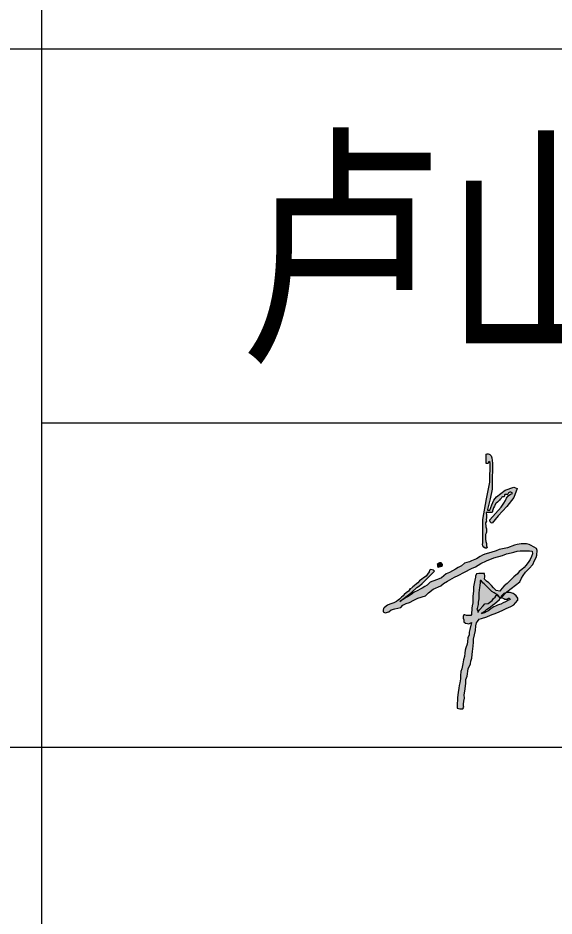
# Model space of a CAD drawing. Header units: inches. Extents: x -3733042 to -3450527, y 579159 to 997713.
# Drawn here: x -3718978.7 to -3718728.9, y 625280.7 to 625698.7 of the extents above; entities that cross this region are included whole.
import ezdxf
from ezdxf.enums import TextEntityAlignment as Align

# ---------------------------------------------------------------- set-up
doc = ezdxf.new("R2010")
doc.units = ezdxf.units.IN
doc.header["$LTSCALE"] = 1000
doc.header["$MEASUREMENT"] = 0
doc.linetypes.add('LENGSHUI', pattern=[22, 20, -1, 0, -1])
doc.layers.get('0').update_dxf_attribs({"lineweight": 18})
doc.layers.add('00签名', color=7, linetype='LENGSHUI', lineweight=18)
doc.layers.add('PUB_TITLE', color=153, linetype='Continuous', lineweight=18)
doc.styles.add('-黑体', font='', dxfattribs={"width": 0.7})
doc.styles.get('-黑体').set_extended_font_data('微软雅黑')

msp = doc.modelspace()

# ---------------------------------------------------------------- hatches: boundary and pattern name
at = {"layer": '00签名', "linetype": 'Continuous'}
h = msp.add_hatch(color=256, dxfattribs=at)
edge = h.paths.add_edge_path(flags=0)
edge.add_arc((-3718760.139488059, 625453.7943631079), 2.100660965120493, 162.8312041837216, 244.10055382520028, ccw=False)
edge.add_line((-3718762.146542033, 625454.4144524845), (-3718762.146542033, 625458.6569992915))
edge.add_line((-3718762.146542033, 625458.6569992915), (-3718762.080928451, 625461.4635496475))
edge.add_line((-3718762.080928451, 625461.4635496475), (-3718762.080928451, 625465.2493584737))
edge.add_line((-3718762.080928451, 625465.2493584737), (-3718760.448446822, 625474.8439157293))
edge.add_line((-3718760.448446822, 625474.8439157293), (-3718758.915367805, 625482.5929931705))
edge.add_line((-3718758.915367805, 625482.5929931705), (-3718758.76685323, 625491.8202222617))
edge.add_line((-3718758.76685323, 625491.8202222617), (-3718759.293726363, 625492.3468222863))
edge.add_line((-3718759.293726363, 625492.3468222863), (-3718759.688979436, 625491.2937922181))
edge.add_line((-3718759.688979436, 625491.2937922181), (-3718760.610712746, 625491.4253572337))
edge.add_line((-3718760.610712746, 625491.4253572337), (-3718760.479092686, 625495.7693824836))
edge.add_arc((-3718759.918128127, 625493.9040286527), 1.947877344952079, 4.5342284885126105, 106.73751601408259, ccw=False)
edge.add_line((-3718757.976347084, 625494.0580173949), (-3718757.581486907, 625491.5570922303))
edge.add_line((-3718757.581486907, 625491.5570922303), (-3718757.713106967, 625481.552881631))
edge.add_line((-3718757.713106967, 625481.552881631), (-3718757.713106966, 625479.4466515139))
edge.add_line((-3718757.713106966, 625479.4466515139), (-3718758.76685323, 625474.971231229))
edge.add_line((-3718758.76685323, 625474.971231229), (-3718759.952219554, 625469.9690409392))
edge.add_line((-3718759.952219554, 625469.9690409392), (-3718759.976579088, 625469.6542367927))
edge.add_line((-3718759.976579088, 625469.6542367927), (-3718758.855254763, 625469.5595575761))
edge.add_line((-3718758.855254763, 625469.5595575761), (-3718757.876944473, 625472.0740811916))
edge.add_line((-3718757.876944473, 625472.0740811916), (-3718757.029075554, 625474.3161258403))
edge.add_line((-3718757.029075554, 625474.3161258403), (-3718755.801669391, 625475.865499379))
edge.add_line((-3718755.801669391, 625475.865499379), (-3718751.667227951, 625478.964246456))
edge.add_line((-3718751.667227951, 625478.964246456), (-3718747.597614301, 625480.3846046884))
edge.add_line((-3718747.597614301, 625480.3846046884), (-3718746.176117663, 625479.6744255723))
edge.add_line((-3718746.176117663, 625479.6744255723), (-3718747.662049197, 625475.6072987859))
edge.add_line((-3718747.662049197, 625475.6072987859), (-3718750.892044737, 625471.4109867129))
edge.add_line((-3718750.892044737, 625471.4109867129), (-3718755.026486177, 625467.0210666902))
edge.add_line((-3718755.026486177, 625467.0210666902), (-3718757.804258768, 625463.5995263766))
edge.add_arc((-3718757.52170802, 625464.9636389938), 1.393067894118973, 172.3577245145819, 258.2977202340767, ccw=False)
edge.add_line((-3718758.902402248, 625465.1488999155), (-3718753.540554644, 625470.9591781703))
edge.add_line((-3718753.540554644, 625470.9591781703), (-3718752.37797627, 625472.8313449451))
edge.add_line((-3718752.37797627, 625472.8313449451), (-3718751.602793057, 625474.1871105342))
edge.add_line((-3718751.602793057, 625474.1871105342), (-3718751.085742317, 625475.2845055495))
edge.add_line((-3718751.085742317, 625475.2845055495), (-3718750.246124208, 625476.3174779022))
edge.add_line((-3718750.246124208, 625476.3174779022), (-3718749.212415624, 625477.0920796812))
edge.add_line((-3718749.212415624, 625477.0920796812), (-3718748.354331417, 625477.428301388))
edge.add_line((-3718748.354331417, 625477.428301388), (-3718748.460806152, 625477.7147187674))
edge.add_line((-3718748.460806152, 625477.7147187674), (-3718748.682399326, 625477.9363735226))
edge.add_line((-3718748.682399326, 625477.9363735226), (-3718749.12597857, 625478.0630090999))
edge.add_line((-3718749.12597857, 625478.0630090999), (-3718749.601382366, 625477.999606321))
edge.add_line((-3718749.601382366, 625477.999606321), (-3718750.171474025, 625477.6513159885))
edge.add_line((-3718750.171474025, 625477.6513159885), (-3718750.298379336, 625477.3030256561))
edge.add_line((-3718750.298379336, 625477.3030256561), (-3718750.61505327, 625476.8915025253))
edge.add_line((-3718750.61505327, 625476.8915025253), (-3718751.090457065, 625476.8598861261))
edge.add_line((-3718751.090457065, 625476.8598861261), (-3718751.850710242, 625476.8598861261))
edge.add_line((-3718751.850710242, 625476.8598861261), (-3718752.072303417, 625476.7648669481))
edge.add_line((-3718752.072303417, 625476.7648669481), (-3718752.072303417, 625476.4481930147))
edge.add_line((-3718752.072303417, 625476.4481930147), (-3718752.040871761, 625476.1633054612))
edge.add_line((-3718752.040871761, 625476.1633054612), (-3718752.199208728, 625475.878247927))
edge.add_line((-3718752.199208728, 625475.878247927), (-3718752.61096342, 625475.878247927))
edge.add_line((-3718752.61096342, 625475.878247927), (-3718752.991286456, 625475.9100343067))
edge.add_line((-3718752.991286456, 625475.9100343067), (-3718753.276528733, 625475.6567631523))
edge.add_line((-3718753.276528733, 625475.6567631523), (-3718753.625027219, 625475.0868180647))
edge.add_line((-3718753.625027219, 625475.0868180647), (-3718753.783364186, 625474.9601824874))
edge.add_line((-3718753.783364186, 625474.9601824874), (-3718754.036781911, 625474.7385277322))
edge.add_line((-3718754.036781911, 625474.7385277322), (-3718754.353455845, 625474.2319854232))
edge.add_line((-3718754.353455845, 625474.2319854232), (-3718754.701954329, 625473.9469278891))
edge.add_line((-3718754.701954329, 625473.9469278891), (-3718755.019021159, 625473.5986375567))
edge.add_line((-3718755.019021159, 625473.5986375567), (-3718755.272438884, 625473.3137500031))
edge.add_line((-3718755.272438884, 625473.3137500031), (-3718755.905786751, 625472.8388240935))
edge.add_line((-3718755.905786751, 625472.8388240935), (-3718756.159597373, 625472.52215016))
edge.add_line((-3718756.159597373, 625472.52215016), (-3718756.571352065, 625471.7623366968))
edge.add_line((-3718756.571352065, 625471.7623366968), (-3718756.729689032, 625471.5090655424))
edge.add_line((-3718756.729689032, 625471.5090655424), (-3718757.110012068, 625470.7174656993))
edge.add_line((-3718757.110012068, 625470.7174656993), (-3718757.39486145, 625469.76761388))
edge.add_line((-3718757.39486145, 625469.76761388), (-3718757.553591312, 625469.2926879703))
edge.add_line((-3718757.553591312, 625469.2926879703), (-3718757.61684752, 625468.7861456615))
edge.add_line((-3718757.61684752, 625468.7861456615), (-3718757.743359935, 625468.5644909063))
edge.add_line((-3718757.743359935, 625468.5644909063), (-3718760.499916159, 625468.501258108))
edge.add_line((-3718760.499916159, 625468.501258108), (-3718760.340007609, 625467.2711082124))
edge.add_line((-3718760.340007609, 625467.2711082124), (-3718760.429587828, 625466.2398356661))
edge.add_line((-3718760.429587828, 625466.2398356661), (-3718760.519560944, 625465.0739384526))
edge.add_line((-3718760.519560944, 625465.0739384526), (-3718760.474377939, 625464.4461999472))
edge.add_line((-3718760.474377939, 625464.4461999472), (-3718760.788694497, 625463.7735865525))
edge.add_line((-3718760.788694497, 625463.7735865525), (-3718760.923064827, 625463.3251776227))
edge.add_line((-3718760.923064827, 625463.3251776227), (-3718760.698721383, 625462.4283597631))
edge.add_line((-3718760.698721383, 625462.4283597631), (-3718760.653931273, 625461.890371036))
edge.add_line((-3718760.653931273, 625461.890371036), (-3718760.564351053, 625461.352212328))
edge.add_line((-3718760.564351053, 625461.352212328), (-3718760.474377939, 625460.9038033983))
edge.add_line((-3718760.474377939, 625460.9038033983), (-3718760.340007609, 625460.0967353169))
edge.add_line((-3718760.340007609, 625460.0967353169), (-3718760.474377939, 625459.3345421246))
edge.add_line((-3718760.474377939, 625459.3345421246), (-3718760.609141163, 625458.8861331949))
edge.add_line((-3718760.609141163, 625458.8861331949), (-3718760.923064827, 625458.3030995977))
edge.add_line((-3718760.923064827, 625458.3030995977), (-3718760.923064827, 625457.5409064057))
edge.add_line((-3718760.923064827, 625457.5409064057), (-3718760.923064827, 625456.8682930109))
edge.add_line((-3718760.923064827, 625456.8682930109), (-3718760.788694497, 625456.0612249296))
edge.add_line((-3718760.788694497, 625456.0612249296), (-3718760.698721382, 625455.0746572919))
edge.add_line((-3718760.698721382, 625455.0746572919), (-3718760.429587828, 625454.0882596348))
edge.add_line((-3718760.429587828, 625454.0882596348), (-3718760.384797719, 625453.101691997))
edge.add_line((-3718760.384797719, 625453.101691997), (-3718760.160454275, 625452.2946239159))
edge.add_line((-3718760.160454275, 625452.2946239159), (-3718760.429587829, 625451.9359647642))
edge.add_line((-3718760.429587829, 625451.9359647642), (-3718761.057042259, 625451.9046883264))
for points in [[(-3718784.631177091, 625441.273929086), (-3718785.030752017, 625441.7735021886), (-3718786.330450989, 625441.9732294413), (-3718786.930009826, 625441.7735021886), (-3718787.129993736, 625440.9742532168), (-3718787.92992938, 625439.8754983562), (-3718788.429692708, 625438.9763007679), (-3718789.728998785, 625438.1772217767), (-3718790.528541532, 625437.5778700381), (-3718791.628256594, 625436.6788424302), (-3718792.42779934, 625435.7796448417), (-3718793.027751073, 625435.2802417198), (-3718794.027277731, 625434.4811627286), (-3718794.727024971, 625433.8816410094), (-3718796.12651945, 625432.6829375322), (-3718795.764269616, 625433.1097589206), (-3718796.774404458, 625431.9880566738), (-3718797.896907469, 625431.2027461143), (-3718798.795067037, 625430.4174355551), (-3718799.244146821, 625429.7443122185), (-3718800.029938219, 625429.1833761048), (-3718800.928097786, 625428.1738610805), (-3718801.489152845, 625427.7251121894), (-3718802.387312413, 625427.1641760757), (-3718803.509815424, 625426.4910527392), (-3718805.418109834, 625425.8179294026), (-3718806.540612846, 625425.3691805116), (-3718807.21442897, 625424.9204316204), (-3718808.000220368, 625424.2474782645), (-3718808.336931982, 625423.7987293735), (-3718808.561275426, 625423.125606037), (-3718808.561275426, 625422.3402954777), (-3718807.551140584, 625421.7793593638), (-3718805.867189618, 625422.3402954777), (-3718804.744686606, 625423.2377932598), (-3718803.060735641, 625423.6865421508), (-3718800.254281664, 625424.3596654873), (-3718799.356514991, 625425.3691805116), (-3718797.89690747, 625426.1544910708), (-3718796.325324674, 625426.7154271846), (-3718794.19268682, 625427.7251121894), (-3718792.396367685, 625428.7346272137), (-3718788.804515205, 625429.7443122185), (-3718787.344907684, 625431.2027461145), (-3718785.21226983, 625432.8853844752), (-3718781.732392624, 625434.4560055938), (-3718780.385153273, 625435.4656905986), (-3718778.589227033, 625436.5873928455), (-3718775.333693272, 625438.3823884098), (-3718773.537767032, 625439.167698969), (-3718770.618944884, 625440.7381501071), (-3718767.363411123, 625442.4209584483), (-3718765.567484883, 625443.31828625), (-3718764.332613701, 625444.1035968092), (-3718762.98537435, 625444.7767201458), (-3718760.403656712, 625446.1229668189), (-3718756.923779507, 625447.4690435114), (-3718752.882454348, 625448.590915739), (-3718751.086528108, 625449.2640390756), (-3718748.953497359, 625449.8249751893), (-3718747.718626177, 625450.0493496348), (-3718746.147043381, 625450.498098526), (-3718744.687828755, 625450.7224729714), (-3718742.891902516, 625450.7224729714), (-3718740.422160152, 625450.7224729714), (-3718739.18728897, 625450.4980985259), (-3718738.962945526, 625449.3762262982), (-3718739.41202531, 625448.0299796253), (-3718740.085448538, 625446.6839029327), (-3718740.983608106, 625445.3376562595), (-3718742.106111117, 625443.8792223636), (-3718742.891902516, 625442.9818945623), (-3718743.902037357, 625441.9722095574), (-3718745.136908539, 625441.0747117754), (-3718746.035068106, 625440.0650267705), (-3718747.718626177, 625438.6067628553), (-3718748.280074131, 625438.0458267414), (-3718749.178233698, 625437.0361417367), (-3718749.851656926, 625436.3630184002), (-3718750.749816494, 625435.5778778213), (-3718752.20903112, 625434.3438183711), (-3718753.219165962, 625433.2219461434), (-3718754.229693699, 625431.875869451), (-3718755.911680187, 625432.3093200843), (-3718756.465270226, 625432.9178507774), (-3718757.185055146, 625433.5263814706), (-3718758.126040346, 625434.522128063), (-3718759.344017013, 625435.7391894493), (-3718760.395798799, 625436.5690349365), (-3718761.392182291, 625437.5647815287), (-3718761.170589116, 625438.7264292262), (-3718761.392182291, 625440.1095616983), (-3718762.610158958, 625440.1648054065), (-3718763.993937609, 625440.1648054065), (-3718765.045719395, 625439.9434906124), (-3718765.543911141, 625438.9477440203), (-3718765.599309435, 625438.3944570353), (-3718765.875908007, 625437.1221519407), (-3718766.152899475, 625435.5731183635), (-3718766.31870146, 625434.7986865651), (-3718766.429498047, 625433.9135973699), (-3718766.429498047, 625432.9178507774), (-3718766.429498047, 625431.8666904963), (-3718766.651091221, 625430.8155302153), (-3718766.761887808, 625429.487811432), (-3718766.706489515, 625428.5474785285), (-3718766.706489515, 625427.5517319362), (-3718766.761887808, 625426.5558153632), (-3718767.03848638, 625425.1176091635), (-3718767.204681261, 625423.9557914854), (-3718767.323728657, 625421.1138851562), (-3718767.622329389, 625420.6172017244), (-3718768.318147671, 625420.6172017244), (-3718769.709784237, 625420.6172017244), (-3718770.505005132, 625420.9151777873), (-3718770.903008475, 625420.9151777873), (-3718771.20121631, 625420.2197869868), (-3718771.20121631, 625419.4249575116), (-3718771.002411087, 625418.5308593423), (-3718770.903008475, 625417.6367611731), (-3718770.206797296, 625417.0406390667), (-3718769.212771178, 625416.841931698), (-3718768.616355507, 625416.7424930232), (-3718767.423524165, 625417.3386151296), (-3718768.091446853, 625414.1677962609), (-3718768.483163865, 625412.9143590175), (-3718768.483163865, 625411.6607517935), (-3718769.110618296, 625410.1720613436), (-3718769.26738368, 625408.2917354979), (-3718769.424149064, 625407.1948504245), (-3718769.973024355, 625405.5496078046), (-3718770.286555123, 625404.5310838064), (-3718770.521899647, 625403.1209244125), (-3718770.570225818, 625401.538914591), (-3718771.064488607, 625399.9580946339), (-3718771.36112486, 625398.1795871918), (-3718771.855387649, 625395.8081872757), (-3718772.349650438, 625394.5238135556), (-3718772.448660154, 625392.7453061135), (-3718772.448660154, 625391.0655574236), (-3718772.745296407, 625389.2870499816), (-3718773.140942376, 625388.1014350138), (-3718773.338568912, 625386.8168913132), (-3718773.536195449, 625384.7419376342), (-3718773.832831702, 625382.3707076985), (-3718773.931841418, 625381.1849227501), (-3718774.030458238, 625379.604102793), (-3718774.129467954, 625378.1220415882), (-3718774.129467954, 625377.5291491139), (-3718773.437185733, 625377.3316316096), (-3718772.745296407, 625377.1339441247), (-3718772.251033618, 625377.1339441247), (-3718771.36112486, 625377.2327028768), (-3718770.965478891, 625377.9243541032), (-3718771.163498323, 625378.4184878253), (-3718771.163498323, 625379.4064153081), (-3718770.965478891, 625380.7897177609), (-3718770.570225818, 625382.1730202136), (-3718770.86686207, 625383.7540101515), (-3718770.471216101, 625385.3348301084), (-3718769.976953313, 625388.9906037445), (-3718769.976953312, 625390.7691111865), (-3718769.383680807, 625392.4488598765), (-3718768.889418018, 625395.7094285233), (-3718767.900499544, 625398.0806584591), (-3718767.702873007, 625399.3652021597), (-3718767.307227038, 625400.7485046124), (-3718767.109600502, 625402.4282533022), (-3718766.911973965, 625403.9103145072), (-3718766.615337712, 625406.3804731756), (-3718766.417711176, 625408.2577393698), (-3718766.417711176, 625409.5421130896), (-3718765.527802418, 625413.692020448), (-3718765.428792702, 625415.7669741272), (-3718765.033539629, 625417.249035332), (-3718764.63789366, 625417.8417578256), (-3718763.747984902, 625418.8298552891), (-3718762.660449607, 625419.2250602784), (-3718760.287752481, 625420.0156402376), (-3718758.606944681, 625420.7071214834), (-3718755.640582154, 625421.8929064317), (-3718753.168875312, 625422.8808339145), (-3718751.290440976, 625423.868931378), (-3718749.115370387, 625424.7582700894), (-3718747.632189123, 625425.6474388201), (-3718746.940299797, 625426.5367775315), (-3718745.852764503, 625427.8211512514), (-3718745.852764503, 625428.61156123), (-3718746.544653828, 625429.6984174455), (-3718747.533179407, 625430.4889974047), (-3718748.027835092, 625430.884202394), (-3718749.412006639, 625431.2794073833), (-3718750.202905681, 625431.2794073833), (-3718750.993804723, 625431.2794073833), (-3718752.37797627, 625430.884202394), (-3718753.267885029, 625429.9948636827), (-3718753.564521281, 625429.5996586933), (-3718753.762147817, 625429.3032124563), (-3718753.070258492, 625428.8092487149), (-3718752.37797627, 625428.5128024778), (-3718751.784703765, 625428.2163562407), (-3718750.697168471, 625428.2163562407), (-3718750.103895965, 625428.6115612299), (-3718749.807259712, 625428.6115612299), (-3718749.51062346, 625428.4140437256), (-3718749.412006639, 625428.1175974886), (-3718750.400532218, 625427.6236337471), (-3718750.894795007, 625427.32718751), (-3718751.488067512, 625427.0307412728), (-3718752.575602807, 625426.5367775315), (-3718753.762147817, 625425.9438850573), (-3718754.355420323, 625425.7461975722), (-3718755.343945902, 625425.3509925829), (-3718756.23385466, 625424.9557875937), (-3718757.024753701, 625424.6593413566), (-3718758.310308428, 625423.6714138738), (-3718759.200217187, 625423.0785213996), (-3718759.793096796, 625422.6833164102), (-3718760.584388734, 625422.288111421), (-3718761.375287775, 625421.8929064317), (-3718761.968560282, 625421.6952189468), (-3718762.660449607, 625421.3987727097), (-3718762.352026484, 625421.8300135948), (-3718761.633027355, 625422.3433551291), (-3718760.914028225, 625422.9591949899), (-3718760.503059324, 625423.2670299298), (-3718758.483575432, 625424.6902778333), (-3718757.607810919, 625425.477798141), (-3718756.55720782, 625426.1777784185), (-3718755.594220462, 625426.9652987263), (-3718754.367992986, 625428.0152691429), (-3718754.017922918, 625428.8027894506), (-3718755.068526017, 625430.027839927), (-3718755.856674789, 625430.5529101257), (-3718756.820055042, 625431.1653503735), (-3718757.870658141, 625431.777960602), (-3718758.833645499, 625432.7403909888), (-3718759.621794271, 625433.5279112965), (-3718760.497558785, 625434.402971634), (-3718761.460546142, 625435.2780319714), (-3718762.073463433, 625435.8904722193), (-3718762.949227946, 625436.9406126166), (-3718763.299298013, 625436.9406126167), (-3718763.299298014, 625435.8904722194), (-3718763.474529495, 625434.7529617728), (-3718763.649368081, 625433.4405412471), (-3718763.824599564, 625432.5654809095), (-3718763.912215304, 625431.0779803243), (-3718763.912215304, 625429.5903097582), (-3718763.999831045, 625428.3652592817), (-3718764.262285372, 625426.8777586963), (-3718764.349901113, 625425.7402482498), (-3718764.612748335, 625424.5151977736), (-3718764.787979817, 625423.8152174957), (-3718764.875202662, 625423.4652273568), (-3718764.437516854, 625422.7652470791), (-3718764.349901112, 625422.3277169103), (-3718764.437516853, 625421.9777267714), (-3718763.649368081, 625423.2026072671), (-3718761.985847692, 625425.1278080019), (-3718761.110476075, 625426.0026983588), (-3718759.621794272, 625426.1777784186), (-3718757.69542666, 625427.6652790041), (-3718757.08250937, 625428.4527993116), (-3718756.381976338, 625429.1527795894), (-3718755.856674789, 625429.9402998971), (-3718755.594220462, 625430.2904600166), (-3718753.755075695, 625428.7154194013), (-3718750.865720725, 625431.6904205722), (-3718744.929852506, 625436.3523096198), (-3718744.061553012, 625437.9632161503), (-3718743.317801453, 625439.2025450004), (-3718742.201584773, 625440.8134515309), (-3718740.58953372, 625442.548443929), (-3718738.853327626, 625444.4073522139), (-3718737.985421027, 625446.1423446119), (-3718737.241276573, 625447.6293352554), (-3718736.993359387, 625448.7447482186), (-3718736.745442201, 625450.8513182971), (-3718737.117514428, 625451.8428153732), (-3718738.233338213, 625452.4623948081), (-3718739.969544307, 625453.3298060168), (-3718740.465378679, 625453.7017236581), (-3718741.7057504, 625453.9495554321), (-3718744.309863093, 625453.9495554321), (-3718746.045676291, 625453.7017236582), (-3718747.286048013, 625453.3298060169), (-3718750.633912263, 625452.0906471472), (-3718752.122201171, 625451.8428153733), (-3718754.478003781, 625451.3471518254), (-3718755.966292689, 625450.72740241), (-3718758.322488195, 625449.9839070883), (-3718761.174518074, 625449.1164958796), (-3718762.290341858, 625448.6208323317), (-3718763.282403498, 625448.0010829164), (-3718765.018609592, 625447.0097558206), (-3718767.374805098, 625446.0184287251), (-3718768.366866738, 625445.6465110834), (-3718769.606845564, 625445.2747634227), (-3718770.598907204, 625444.9030157618), (-3718772.086803216, 625443.7877727791), (-3718773.575092123, 625442.9201915897), (-3718774.815070949, 625442.176696268), (-3718776.179204816, 625441.4332009463), (-3718777.667100828, 625440.5656197568), (-3718779.155389735, 625439.9460403222), (-3718781.387430201, 625438.211047924), (-3718782.503253986, 625437.7153843762), (-3718783.743625707, 625437.2197208285), (-3718786.595655586, 625436.1044778458), (-3718788.083551597, 625434.7412331086), (-3718789.199768278, 625434.1216536738), (-3718790.315592063, 625433.3779883714), (-3718790.935974372, 625433.0062407106), (-3718792.671787569, 625432.0149136148), (-3718794.035921436, 625431.3953341801), (-3718795.523817448, 625430.4038371039), (-3718796.887951314, 625429.4125100081), (-3718797.880012955, 625428.9168464603), (-3718799.492064007, 625427.9253493841), (-3718800.732042833, 625427.1818540624), (-3718795.400055303, 625431.2714182932), (-3718792.795942611, 625433.625990126), (-3718791.67972593, 625434.4934013347), (-3718790.315592064, 625435.4847284304)], [(-3718783.136994748, 625443.6075933), (-3718783.136994748, 625444.1182151443), (-3718783.176284318, 625444.6288369886), (-3718782.704416584, 625444.9822267402), (-3718782.115073035, 625445.2572554166), (-3718781.682887767, 625445.2572554166), (-3718781.171730462, 625444.7858991004), (-3718781.014572183, 625444.432339368), (-3718781.014572182, 625443.9609830519), (-3718781.250309602, 625443.4505311883), (-3718781.879335615, 625443.2932990957), (-3718782.311520885, 625443.2932990957), (-3718782.861967759, 625443.0184403999)]]:
    msp.add_hatch(color=256, dxfattribs=at).paths.add_polyline_path(points, flags=0)

# ---------------------------------------------------------------- linework, layer by layer
msp.add_lwpolyline([(-3718761.05704226, 625451.9046883264, -0.3702552711051125), (-3718762.146542033, 625454.4144524841), (-3718762.146542033, 625458.6569992914), (-3718762.080928451, 625461.4635496475), (-3718762.080928451, 625465.2493584738), (-3718760.448446822, 625474.8439157293), (-3718758.915367805, 625482.5929931705), (-3718758.766853231, 625491.8202222617), (-3718759.293726363, 625492.3468222863), (-3718759.688979436, 625491.2937922181), (-3718760.610712746, 625491.4253572337), (-3718760.479092686, 625495.7693824836, -0.4780648024149287), (-3718757.976347085, 625494.0580173946), (-3718757.581486907, 625491.5570922303), (-3718757.713106966, 625481.552881631), (-3718757.713106966, 625479.4466515139), (-3718758.766853231, 625474.9712312291), (-3718759.952219554, 625469.9690409391), (-3718759.976579088, 625469.6542367928), (-3718758.855254763, 625469.559557576), (-3718757.876944473, 625472.0740811916), (-3718757.029075555, 625474.3161258404), (-3718755.801669391, 625475.8654993789), (-3718751.667227951, 625478.964246456), (-3718747.597614301, 625480.3846046885), (-3718746.176117663, 625479.6744255723), (-3718747.662049196, 625475.6072987859), (-3718750.892044737, 625471.4109867129), (-3718755.026486177, 625467.0210666901), (-3718757.804258768, 625463.5995263766, -0.3936080634798721), (-3718758.902402247, 625465.1488999152), (-3718753.540554644, 625470.9591781702), (-3718752.37797627, 625472.8313449451), (-3718751.602793057, 625474.1871105342), (-3718751.085742317, 625475.2845055496), (-3718750.246124208, 625476.3174779022), (-3718749.212415624, 625477.0920796811), (-3718748.354331418, 625477.428301388), (-3718748.460806152, 625477.7147187674), (-3718748.682399326, 625477.9363735227), (-3718749.12597857, 625478.0630090999), (-3718749.601382366, 625477.999606321), (-3718750.171474025, 625477.6513159885), (-3718750.298379336, 625477.3030256561), (-3718750.61505327, 625476.8915025253), (-3718751.090457065, 625476.8598861261), (-3718751.850710242, 625476.8598861261), (-3718752.072303417, 625476.7648669481), (-3718752.072303417, 625476.4481930147), (-3718752.040871761, 625476.1633054612), (-3718752.199208728, 625475.878247927), (-3718752.61096342, 625475.878247927), (-3718752.991286456, 625475.9100343068), (-3718753.276528734, 625475.6567631523), (-3718753.625027219, 625475.0868180647), (-3718753.783364186, 625474.9601824874), (-3718754.036781911, 625474.7385277322), (-3718754.353455845, 625474.2319854232), (-3718754.701954329, 625473.9469278891), (-3718755.019021159, 625473.5986375567), (-3718755.272438885, 625473.313750003), (-3718755.905786751, 625472.8388240935), (-3718756.159597373, 625472.52215016), (-3718756.571352065, 625471.7623366968), (-3718756.729689032, 625471.5090655424), (-3718757.110012068, 625470.7174656994), (-3718757.39486145, 625469.76761388), (-3718757.553591312, 625469.2926879703), (-3718757.61684752, 625468.7861456615), (-3718757.743359935, 625468.5644909063), (-3718760.499916159, 625468.501258108), (-3718760.340007609, 625467.2711082124), (-3718760.429587828, 625466.2398356661), (-3718760.519560944, 625465.0739384526), (-3718760.474377938, 625464.4461999472), (-3718760.788694497, 625463.7735865525), (-3718760.923064827, 625463.3251776227), (-3718760.698721382, 625462.4283597632), (-3718760.653931273, 625461.890371036), (-3718760.564351053, 625461.352212328), (-3718760.474377938, 625460.9038033981), (-3718760.340007609, 625460.0967353169), (-3718760.474377938, 625459.3345421246), (-3718760.609141163, 625458.8861331949), (-3718760.923064827, 625458.3030995978), (-3718760.923064827, 625457.5409064055), (-3718760.923064827, 625456.8682930109), (-3718760.788694497, 625456.0612249296), (-3718760.698721382, 625455.0746572919), (-3718760.429587828, 625454.0882596348), (-3718760.384797719, 625453.1016919971), (-3718760.160454275, 625452.2946239158), (-3718760.429587828, 625451.9359647642)], format="xyb", close=True, dxfattribs=at)
for points in [[(-3718784.631177091, 625441.273929086), (-3718785.030752017, 625441.7735021886), (-3718786.330450989, 625441.9732294413), (-3718786.930009825, 625441.7735021886), (-3718787.129993737, 625440.9742532168), (-3718787.929929379, 625439.8754983563), (-3718788.429692708, 625438.9763007679), (-3718789.728998785, 625438.1772217767), (-3718790.528541532, 625437.5778700381), (-3718791.628256593, 625436.6788424302), (-3718792.427799341, 625435.7796448417), (-3718793.027751073, 625435.2802417198), (-3718794.027277731, 625434.4811627286), (-3718794.727024971, 625433.8816410094), (-3718796.12651945, 625432.6829375322), (-3718795.764269616, 625433.1097589207), (-3718796.774404458, 625431.9880566737), (-3718797.89690747, 625431.2027461145), (-3718798.795067037, 625430.417435555), (-3718799.244146821, 625429.7443122185), (-3718800.029938219, 625429.1833761048), (-3718800.928097787, 625428.1738610805), (-3718801.489152845, 625427.7251121894), (-3718802.387312413, 625427.1641760757), (-3718803.509815425, 625426.4910527391), (-3718805.418109834, 625425.8179294026), (-3718806.540612846, 625425.3691805116), (-3718807.21442897, 625424.9204316204), (-3718808.000220368, 625424.2474782646), (-3718808.336931982, 625423.7987293735), (-3718808.561275426, 625423.125606037), (-3718808.561275426, 625422.3402954777), (-3718807.551140584, 625421.7793593638), (-3718805.867189618, 625422.3402954777), (-3718804.744686606, 625423.2377932598), (-3718803.060735641, 625423.6865421508), (-3718800.254281663, 625424.3596654873), (-3718799.356514991, 625425.3691805116), (-3718797.89690747, 625426.1544910708), (-3718796.325324674, 625426.7154271846), (-3718794.19268682, 625427.7251121894), (-3718792.396367684, 625428.7346272137), (-3718788.804515205, 625429.7443122185), (-3718787.344907684, 625431.2027461145), (-3718785.21226983, 625432.8853844751), (-3718781.732392624, 625434.4560055938), (-3718780.385153273, 625435.4656905986), (-3718778.589227033, 625436.5873928457), (-3718775.333693272, 625438.3823884097), (-3718773.537767032, 625439.1676989691), (-3718770.618944884, 625440.738150107), (-3718767.363411123, 625442.4209584484), (-3718765.567484883, 625443.3182862499), (-3718764.332613702, 625444.1035968093), (-3718762.98537435, 625444.7767201458), (-3718760.403656712, 625446.1229668189), (-3718756.923779507, 625447.4690435114), (-3718752.882454348, 625448.590915739), (-3718751.086528108, 625449.2640390756), (-3718748.953497359, 625449.8249751893), (-3718747.718626177, 625450.0493496349), (-3718746.147043381, 625450.4980985259), (-3718744.687828755, 625450.7224729714), (-3718742.891902516, 625450.7224729714), (-3718740.422160152, 625450.7224729714), (-3718739.18728897, 625450.4980985259), (-3718738.962945526, 625449.3762262983), (-3718739.412025311, 625448.0299796253), (-3718740.085448538, 625446.6839029327), (-3718740.983608106, 625445.3376562595), (-3718742.106111118, 625443.8792223637), (-3718742.891902516, 625442.9818945623), (-3718743.902037357, 625441.9722095574), (-3718745.136908539, 625441.0747117754), (-3718746.035068107, 625440.0650267705), (-3718747.718626177, 625438.6067628553), (-3718748.280074131, 625438.0458267415), (-3718749.178233698, 625437.0361417367), (-3718749.851656926, 625436.3630184), (-3718750.749816494, 625435.5778778214), (-3718752.20903112, 625434.343818371), (-3718753.219165962, 625433.2219461435), (-3718754.229693699, 625431.875869451), (-3718755.911680187, 625432.3093200843), (-3718756.465270226, 625432.9178507775), (-3718757.185055147, 625433.5263814706), (-3718758.126040346, 625434.522128063), (-3718759.344017013, 625435.7391894492), (-3718760.395798799, 625436.5690349365), (-3718761.392182291, 625437.5647815287), (-3718761.170589116, 625438.7264292262), (-3718761.392182291, 625440.1095616983), (-3718762.610158958, 625440.1648054065), (-3718763.993937609, 625440.1648054065), (-3718765.045719395, 625439.9434906126), (-3718765.543911141, 625438.9477440203), (-3718765.599309435, 625438.3944570352), (-3718765.875908007, 625437.1221519408), (-3718766.152899475, 625435.5731183635), (-3718766.31870146, 625434.7986865651), (-3718766.429498047, 625433.9135973698), (-3718766.429498047, 625432.9178507775), (-3718766.429498047, 625431.8666904963), (-3718766.651091221, 625430.8155302153), (-3718766.761887808, 625429.487811432), (-3718766.706489515, 625428.5474785285), (-3718766.706489515, 625427.5517319362), (-3718766.761887808, 625426.5558153631), (-3718767.03848638, 625425.1176091635), (-3718767.204681261, 625423.9557914855), (-3718767.323728657, 625421.1138851561), (-3718767.622329389, 625420.6172017244), (-3718768.318147671, 625420.6172017244), (-3718769.709784238, 625420.6172017244), (-3718770.505005132, 625420.9151777873), (-3718770.903008475, 625420.9151777873), (-3718771.20121631, 625420.2197869868), (-3718771.20121631, 625419.4249575116), (-3718771.002411087, 625418.5308593423), (-3718770.903008475, 625417.6367611731), (-3718770.206797297, 625417.0406390668), (-3718769.212771178, 625416.8419316979), (-3718768.616355507, 625416.7424930232), (-3718767.423524165, 625417.3386151296), (-3718768.091446853, 625414.1677962609), (-3718768.483163865, 625412.9143590175), (-3718768.483163865, 625411.6607517935), (-3718769.110618296, 625410.1720613436), (-3718769.26738368, 625408.2917354979), (-3718769.424149064, 625407.1948504245), (-3718769.973024355, 625405.5496078046), (-3718770.286555123, 625404.5310838064), (-3718770.521899647, 625403.1209244125), (-3718770.570225818, 625401.538914591), (-3718771.064488607, 625399.9580946339), (-3718771.36112486, 625398.1795871918), (-3718771.855387649, 625395.8081872757), (-3718772.349650438, 625394.5238135556), (-3718772.448660154, 625392.7453061135), (-3718772.448660154, 625391.0655574237), (-3718772.745296407, 625389.2870499816), (-3718773.140942376, 625388.1014350138), (-3718773.338568912, 625386.8168913133), (-3718773.536195449, 625384.7419376341), (-3718773.832831702, 625382.3707076986), (-3718773.931841418, 625381.1849227501), (-3718774.030458238, 625379.604102793), (-3718774.129467954, 625378.1220415882), (-3718774.129467954, 625377.5291491139), (-3718773.437185733, 625377.3316316096), (-3718772.745296407, 625377.1339441247), (-3718772.251033618, 625377.1339441247), (-3718771.36112486, 625377.2327028768), (-3718770.965478891, 625377.9243541032), (-3718771.163498323, 625378.4184878253), (-3718771.163498323, 625379.4064153081), (-3718770.965478891, 625380.7897177609), (-3718770.570225818, 625382.1730202136), (-3718770.86686207, 625383.7540101514), (-3718770.471216102, 625385.3348301084), (-3718769.976953312, 625388.9906037445), (-3718769.976953312, 625390.7691111865), (-3718769.383680807, 625392.4488598765), (-3718768.889418018, 625395.7094285234), (-3718767.900499544, 625398.0806584591), (-3718767.702873007, 625399.3652021596), (-3718767.307227038, 625400.7485046124), (-3718767.109600502, 625402.4282533022), (-3718766.911973965, 625403.9103145072), (-3718766.615337713, 625406.3804731756), (-3718766.417711176, 625408.2577393698), (-3718766.417711176, 625409.5421130897), (-3718765.527802418, 625413.692020448), (-3718765.428792702, 625415.7669741272), (-3718765.033539628, 625417.249035332), (-3718764.63789366, 625417.8417578256), (-3718763.747984902, 625418.8298552891), (-3718762.660449607, 625419.2250602784), (-3718760.287752481, 625420.0156402376), (-3718758.606944681, 625420.7071214833), (-3718755.640582154, 625421.8929064317), (-3718753.168875312, 625422.8808339145), (-3718751.290440976, 625423.868931378), (-3718749.115370387, 625424.7582700895), (-3718747.632189123, 625425.6474388201), (-3718746.940299797, 625426.5367775315), (-3718745.852764503, 625427.8211512514), (-3718745.852764503, 625428.6115612299), (-3718746.544653828, 625429.6984174455), (-3718747.533179407, 625430.4889974047), (-3718748.027835092, 625430.884202394), (-3718749.412006639, 625431.2794073833), (-3718750.202905681, 625431.2794073833), (-3718750.993804723, 625431.2794073833), (-3718752.37797627, 625430.884202394), (-3718753.267885028, 625429.9948636827), (-3718753.564521281, 625429.5996586934), (-3718753.762147818, 625429.3032124563), (-3718753.070258492, 625428.8092487149), (-3718752.37797627, 625428.5128024777), (-3718751.784703765, 625428.2163562407), (-3718750.69716847, 625428.2163562407), (-3718750.103895965, 625428.6115612299), (-3718749.807259712, 625428.6115612299), (-3718749.51062346, 625428.4140437257), (-3718749.412006639, 625428.1175974885), (-3718750.400532218, 625427.6236337471), (-3718750.894795007, 625427.32718751), (-3718751.488067512, 625427.030741273), (-3718752.575602807, 625426.5367775315), (-3718753.762147818, 625425.9438850572), (-3718754.355420323, 625425.7461975722), (-3718755.343945902, 625425.350992583), (-3718756.23385466, 625424.9557875937), (-3718757.024753701, 625424.6593413566), (-3718758.310308428, 625423.6714138738), (-3718759.200217187, 625423.0785213995), (-3718759.793096796, 625422.6833164103), (-3718760.584388734, 625422.288111421), (-3718761.375287776, 625421.8929064317), (-3718761.968560281, 625421.6952189468), (-3718762.660449607, 625421.3987727097), (-3718762.352026484, 625421.8300135948), (-3718761.633027354, 625422.3433551291), (-3718760.914028225, 625422.9591949899), (-3718760.503059324, 625423.2670299299), (-3718758.483575432, 625424.6902778333), (-3718757.607810919, 625425.4777981408), (-3718756.55720782, 625426.1777784186), (-3718755.594220462, 625426.9652987262), (-3718754.367992986, 625428.0152691429), (-3718754.017922918, 625428.8027894506), (-3718755.068526017, 625430.027839927), (-3718755.856674789, 625430.5529101256), (-3718756.820055042, 625431.1653503736), (-3718757.870658141, 625431.777960602), (-3718758.833645499, 625432.7403909888), (-3718759.621794272, 625433.5279112965), (-3718760.497558784, 625434.402971634), (-3718761.460546142, 625435.2780319714), (-3718762.073463433, 625435.8904722193), (-3718762.949227945, 625436.9406126167), (-3718763.299298014, 625436.9406126167), (-3718763.299298014, 625435.8904722193), (-3718763.474529495, 625434.7529617728), (-3718763.649368081, 625433.4405412471), (-3718763.824599563, 625432.5654809095), (-3718763.912215304, 625431.0779803243), (-3718763.912215304, 625429.5903097582), (-3718763.999831045, 625428.3652592818), (-3718764.262285372, 625426.8777586963), (-3718764.349901112, 625425.7402482498), (-3718764.612748335, 625424.5151977735), (-3718764.787979817, 625423.8152174957), (-3718764.875202662, 625423.4652273568), (-3718764.437516853, 625422.7652470791), (-3718764.349901112, 625422.3277169103), (-3718764.437516853, 625421.9777267713), (-3718763.649368081, 625423.2026072671), (-3718761.985847692, 625425.1278080019), (-3718761.110476075, 625426.0026983588), (-3718759.621794272, 625426.1777784186), (-3718757.69542666, 625427.665279004), (-3718757.08250937, 625428.4527993116), (-3718756.381976338, 625429.1527795894), (-3718755.856674789, 625429.9402998971), (-3718755.594220462, 625430.2904600166), (-3718753.755075695, 625428.7154194013), (-3718750.865720725, 625431.6904205722), (-3718744.929852506, 625436.3523096198), (-3718744.061553011, 625437.9632161502), (-3718743.317801453, 625439.2025450004), (-3718742.201584773, 625440.8134515309), (-3718740.58953372, 625442.5484439288), (-3718738.853327626, 625444.4073522139), (-3718737.985421028, 625446.1423446119), (-3718737.241276573, 625447.6293352554), (-3718736.993359387, 625448.7447482187), (-3718736.745442201, 625450.851318297), (-3718737.117514428, 625451.8428153733), (-3718738.233338214, 625452.4623948081), (-3718739.969544307, 625453.3298060168), (-3718740.465378679, 625453.7017236582), (-3718741.7057504, 625453.9495554321), (-3718744.309863093, 625453.9495554321), (-3718746.045676291, 625453.7017236582), (-3718747.286048012, 625453.3298060168), (-3718750.633912263, 625452.0906471473), (-3718752.12220117, 625451.8428153733), (-3718754.478003781, 625451.3471518254), (-3718755.966292689, 625450.72740241), (-3718758.322488195, 625449.9839070883), (-3718761.174518073, 625449.1164958796), (-3718762.290341859, 625448.6208323317), (-3718763.282403498, 625448.0010829163), (-3718765.018609592, 625447.0097558207), (-3718767.374805098, 625446.018428725), (-3718768.366866738, 625445.6465110835), (-3718769.606845564, 625445.2747634226), (-3718770.598907204, 625444.9030157618), (-3718772.086803216, 625443.7877727791), (-3718773.575092123, 625442.9201915897), (-3718774.815070949, 625442.176696268), (-3718776.179204816, 625441.4332009463), (-3718777.667100828, 625440.5656197569), (-3718779.155389735, 625439.9460403221), (-3718781.387430201, 625438.2110479241), (-3718782.503253986, 625437.7153843762), (-3718783.743625707, 625437.2197208283), (-3718786.595655586, 625436.1044778458), (-3718788.083551597, 625434.7412331086), (-3718789.199768278, 625434.1216536738), (-3718790.315592064, 625433.3779883714), (-3718790.935974372, 625433.0062407106), (-3718792.671787569, 625432.0149136148), (-3718794.035921436, 625431.3953341801), (-3718795.523817448, 625430.4038371039), (-3718796.887951314, 625429.4125100081), (-3718797.880012955, 625428.9168464603), (-3718799.492064008, 625427.9253493841), (-3718800.732042833, 625427.1818540624), (-3718795.400055303, 625431.2714182932), (-3718792.795942611, 625433.625990126), (-3718791.67972593, 625434.4934013346), (-3718790.315592064, 625435.4847284304)], [(-3718783.136994748, 625443.6075933), (-3718783.136994748, 625444.1182151443), (-3718783.176284318, 625444.6288369886), (-3718782.704416584, 625444.9822267402), (-3718782.115073035, 625445.2572554166), (-3718781.682887766, 625445.2572554166), (-3718781.171730462, 625444.7858991004), (-3718781.014572182, 625444.4323393682), (-3718781.014572182, 625443.9609830519), (-3718781.250309602, 625443.4505311883), (-3718781.879335616, 625443.2932990957), (-3718782.311520885, 625443.2932990957), (-3718782.861967759, 625443.0184404)]]:
    msp.add_lwpolyline(points, close=True, dxfattribs=at)
at = {"layer": 'PUB_TITLE'}
for p, q in [((-3718967.720017699, 627305.3711224473), (-3718967.720017699, 624109.3380634587)), ((-3719493.901873555, 625684.3380634587), (-3718441.538161844, 625684.3380634587)), ((-3718967.720017699, 625510.323998069), (-3718441.538161844, 625510.323998069)), ((-3719493.901873555, 625359.3380634587), (-3718441.538161844, 625359.3380634587))]:
    msp.add_line(p, q, dxfattribs=at)

# ---------------------------------------------------------------- texts
at = {"style": '-黑体', "width": 0.8}
msp.add_text('卢山东', height=87.49999999999999, dxfattribs=at).set_placement((-3718875.777699404, 625591.2628698683), align=Align.MIDDLE_LEFT)

doc.saveas('drawing.dxf')
